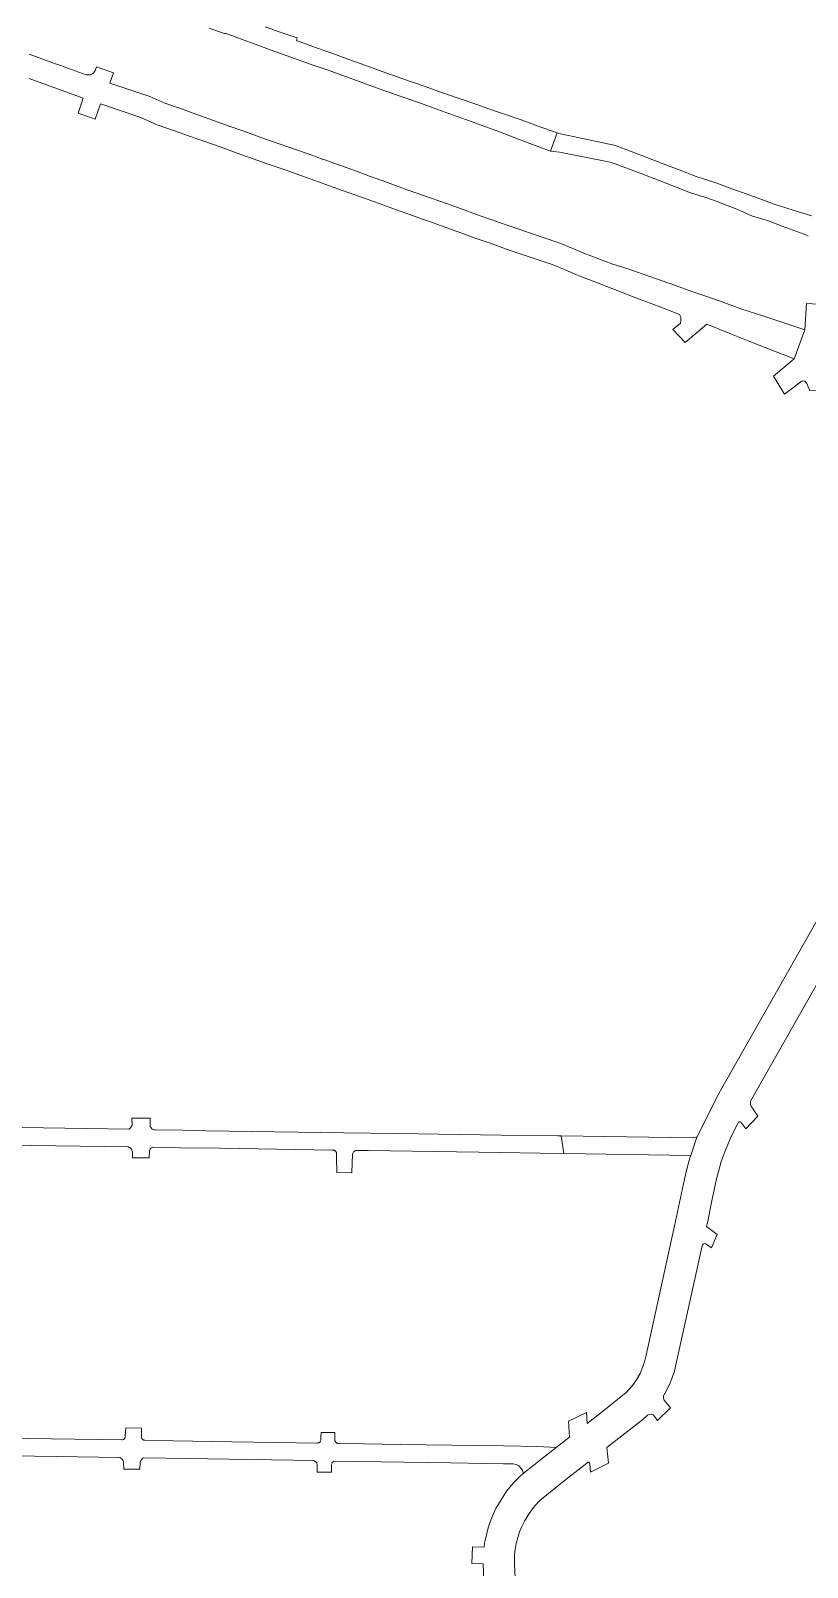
# Model space of a CAD drawing. Header units: inches. Extents: x 704148 to 723432, y 7075344 to 7101810.
# Drawn here: x 718133 to 718681, y 7085902 to 7086986 of the extents above; entities that cross this region are included whole.
import ezdxf

# ---------------------------------------------------------------- set-up
doc = ezdxf.new("R2010")
doc.units = ezdxf.units.IN
doc.header["$MEASUREMENT"] = 0
doc.layers.add('gisdb.gisadmin', color=7, linetype='Continuous', lineweight=9, true_color=0xccf5fc)

msp = doc.modelspace()

# ---------------------------------------------------------------- linework, layer by layer
at = {"layer": 'gisdb.gisadmin'}
for points in [[(718298.56, 7086988.89), (718309.91, 7086984.96), (718321.25, 7086981.04), (718320.65, 7086979.31), (718334.91, 7086974.13), (718346.28, 7086970), (718357.66, 7086965.92), (718368.94, 7086961.89), (718381.08, 7086957.47), (718395.1, 7086952.37), (718410.73, 7086946.92), (718424.47, 7086942.14), (718437.58, 7086937.58), (718447.91, 7086933.99), (718458.35, 7086930.37), (718468.82, 7086926.89), (718479.19, 7086923.13), (718490.48, 7086919.08), (718504.52, 7086914.04), (718499.8, 7086901.06), (718485.29, 7086906.52), (718474.35, 7086910.75), (718463.93, 7086914.69), (718454.16, 7086918.24), (718443.82, 7086922.01), (718433.29, 7086925.84), (718423.1, 7086929.55), (718410.03, 7086934.3), (718396.65, 7086939.01), (718382.37, 7086944.04), (718367.5, 7086949.28), (718353.3, 7086954.49), (718342.47, 7086958.46), (718330.97, 7086962.37), (718316.61, 7086967.45), (718305.42, 7086971.57), (718293.38, 7086976.01), (718281.96, 7086980.22), (718270.5, 7086984.44), (718270.34, 7086984), (718259.21, 7086988.05)], [(718132.19, 7086969.56), (718138.7647, 7086967.1821), (718142.9892, 7086965.6543), (718150.0494, 7086963.1008), (718154.2972, 7086961.5645), (718172.42, 7086955.01), (718173.74, 7086954.97), (718175.3, 7086955.09), (718176.82, 7086955.69), (718177.7, 7086956.61), (718178.7, 7086957.97), (718179.6379, 7086960.557), (718191.5836, 7086956.4955), (718188.9771, 7086949.2341), (718210.8641, 7086941.8235), (718217.1967, 7086939.668), (718227.92, 7086935.11), (718239.49, 7086931.03), (718250.43, 7086927.05), (718261.48, 7086923.02), (718273.17, 7086918.77), (718284.33, 7086915.01), (718296.35, 7086910.59), (718308.59, 7086906.25), (718320.74, 7086902), (718332.92, 7086897.75), (718338.9144, 7086895.5951), (718339.1524, 7086895.5145), (718339.3055, 7086895.4606), (718340.6401, 7086894.9747), (718346.94, 7086892.71), (718361.1, 7086887.68), (718372.25, 7086883.61), (718384.98, 7086878.96), (718398.79, 7086873.91), (718415.73, 7086867.93), (718426.61, 7086864.12), (718436.87, 7086860.54), (718447.02, 7086856.72), (718456.45, 7086853.4), (718476.8, 7086846.23), (718494.7427, 7086840.1217), (718506.506, 7086836.1809), (718515.5423, 7086832.5245), (718523.4735, 7086829.1119), (718543.2191, 7086821.7309), (718555.87, 7086817.66), (718574.62, 7086811.03), (718588.04, 7086806.28), (718599.56, 7086802.21), (718610.76, 7086798.25), (718622.06, 7086794.25), (718634.07, 7086789.98), (718650.4, 7086784.59), (718679.27, 7086774.98), (718671.67, 7086754.55), (718653.76, 7086761.64), (718640.54, 7086766.88), (718627.47, 7086772.06), (718610.06, 7086778.96), (718594.9525, 7086766.1746), (718586.28, 7086775.3443), (718591.69, 7086779.77), (718591.93, 7086781.61), (718591.77, 7086783.96), (718591.33, 7086785.01), (718590.8, 7086785.92), (718577.68, 7086791.11), (718560.1, 7086797.67), (718543.79, 7086803.94), (718531.805, 7086808.7199), (718520.1633, 7086813.2178), (718517.7305, 7086814.1781), (718509.7908, 7086817.594), (718503.052, 7086820.4112), (718502.3165, 7086820.6788), (718500.9783, 7086821.1661), (718485.5364, 7086826.4145), (718471.5225, 7086831.1254), (718457.3203, 7086836.1294), (718446.7848, 7086839.8402), (718436.6387, 7086843.5342), (718426.0746, 7086847.3613), (718415.8484, 7086850.9361), (718410.3075, 7086852.8766), (718404.3785, 7086854.9697), (718401.0512, 7086856.1443), (718393.8225, 7086858.6963), (718383.4332, 7086862.6323), (718370.544, 7086867.2053), (718357.28, 7086871.96), (718343.3, 7086876.91), (718343.21, 7086876.94), (718333.568, 7086880.5155), (718323.8884, 7086883.9552), (718312.644, 7086887.8814), (718301.4054, 7086891.8226), (718290.1936, 7086895.7847), (718278.8456, 7086899.7949), (718267.69, 7086903.95), (718256.06, 7086908.03), (718245.29, 7086911.82), (718233.91, 7086915.81), (718222.53, 7086919.81), (718211.41, 7086924.75), (718199.89, 7086928.65), (718182.37, 7086934.58), (718178.734, 7086923.8337), (718166.8252, 7086928.0594), (718170.32, 7086938.54), (718132.11, 7086952.3)], [(718681.64, 7086841.15), (718679.99, 7086842.2), (718676.15, 7086843.52), (718660.67, 7086849.23), (718656.73, 7086850.77), (718653.61, 7086851.94), (718642.41, 7086855.36), (718631.42, 7086860.1), (718619.7648, 7086864.7526), (718618.1756, 7086865.3279), (718608.6805, 7086868.6644), (718598.6065, 7086871.8436), (718587.3347, 7086876.222), (718576.5747, 7086880.3903), (718563.1379, 7086885.5973), (718545.5062, 7086892.207), (718541.9184, 7086893.4879), (718506.197, 7086900.3177), (718499.8, 7086901.06), (718504.52, 7086914.04), (718508.077, 7086913.1972), (718545.72, 7086905.16), (718547.4291, 7086904.5041), (718552.4776, 7086902.5666), (718556.82, 7086900.9), (718567.91, 7086896.64), (718579.37, 7086892.21), (718590.58, 7086887.87), (718602.62, 7086883.31), (718616.42, 7086878.72), (718627.87, 7086874.57), (718639.25, 7086870.45), (718653.8, 7086865.18), (718657.58, 7086863.81), (718671.07, 7086859.54), (718683.89, 7086855.61)], [(718455.0469, 7085839.1781), (718452.4779, 7085904.3506), (718444.4037, 7085904.5465), (718444.9363, 7085916.1986), (718453.0518, 7085915.95), (718453.4458, 7085918.7962), (718454.1654, 7085922.7026), (718455.6241, 7085928.6461), (718456.8896, 7085932.7257), (718459.3477, 7085939.0169), (718461.3575, 7085943.3054), (718468.9404, 7085955.4871), (718473.7354, 7085961.2976), (718478.0511, 7085965.7066), (718480.6573, 7085968.0913), (718503.8781, 7085986.3316), (718513.2396, 7085993.6205), (718512.5434, 7086005.0078), (718525.3116, 7086010.9824), (718525.7104, 7086003.3304), (718537.4535, 7086012.4737), (718553.3592, 7086025.1855), (718557.8032, 7086030.0943), (718560.6668, 7086034.1539), (718563.093, 7086038.4891), (718565.6031, 7086044.6166), (718566.9156, 7086049.408), (718587.3575, 7086142.876), (718593.8012, 7086172.3391), (718595.2019, 7086178.7435), (718596.5652, 7086184.7149), (718597.6396, 7086188.8409), (718598.1724, 7086190.7051), (718598.8144, 7086192.4373), (718603.1556, 7086205.3936), (718618.6881, 7086236.0439), (718688.8204, 7086359.9998)], [(718700.1215, 7086335.2979), (718640.9948, 7086230.7938), (718640.9101, 7086230.2792), (718640.8705, 7086229.7591), (718641.0241, 7086228.206), (718641.3487, 7086227.2158), (718646.2366, 7086220.0804), (718637.7771, 7086211.2274), (718634.0497, 7086216.0358), (718633.7563, 7086216.2217), (718633.0728, 7086216.2498), (718632.6985, 7086216.0325), (718632.5867, 7086215.8986), (718632.5589, 7086215.8652), (718632.5312, 7086215.8321), (718632.5318, 7086215.8185), (718632.0364, 7086214.9601), (718627.5223, 7086206.2898), (718623.4998, 7086196.9704), (718622.282, 7086193.7845), (718620.3738, 7086188.1116), (718619.0765, 7086183.7612), (718617.0917, 7086175.8618), (718613.9714, 7086161.5947), (718610.5393, 7086144.9145), (718610.0347, 7086142.4622), (718610.4742, 7086141.9209), (718610.9451, 7086141.5054), (718617.5355, 7086136.5531), (718613.3394, 7086127.1968), (718609.7867, 7086129.8977), (718609.477, 7086130.0578), (718609.1443, 7086130.1617), (718608.624, 7086130.2058), (718608.1101, 7086130.1137), (718607.6375, 7086129.8917), (718607.1267, 7086129.421), (718606.8669, 7086128.9682), (718606.8344, 7086128.9617), (718606.763, 7086128.6354), (718588.4076, 7086044.7076), (718587.2422, 7086040.1281), (718583.9959, 7086031.2579), (718580.7901, 7086024.9379), (718579.5809, 7086022.9076), (718579.5314, 7086022.0576), (718579.6303, 7086021.2119), (718579.8745, 7086020.3961), (718580.1734, 7086019.7753), (718584.5464, 7086014.2632), (718575.2796, 7086005.4303), (718572.7122, 7086008.9188), (718572.3348, 7086009.2808), (718570.914, 7086009.9074), (718569.3701, 7086009.7397), (718568.6832, 7086009.3636), (718568.3855, 7086009.1146), (718564.9245, 7086006.0295), (718539.6625, 7085986.3115), (718540.7136, 7085975.2905), (718528.1878, 7085968.9794), (718527.7299, 7085974.7086), (718527.648, 7085975.0915), (718527.4698, 7085975.4402), (718527.2423, 7085975.6984), (718526.8787, 7085975.9437), (718526.5025, 7085976.0649), (718510.6833, 7085963.748), (718492.2993, 7085948.8786), (718488.6002, 7085944.8773), (718484.7905, 7085939.8326), (718481.5304, 7085934.4164), (718479.6803, 7085930.6286), (718478.0995, 7085926.7207), (718476.7959, 7085922.7119), (718475.7758, 7085918.6217), (718475.0442, 7085914.4702), (718474.6047, 7085910.2776), (718474.4952, 7085908.1724), (718474.4973, 7085903.9569), (718476.5402, 7085861.283)], [(718051.7381, 7086213.2263), (718202.463, 7086210.9787), (718202.7169, 7086210.973), (718203.6731, 7086211.8756), (718204.7044, 7086213.9099), (718204.6785, 7086218.8385), (718217.4195, 7086218.7337), (718217.4042, 7086215.5994), (718217.4933, 7086212.9052), (718218.8822, 7086211.0768), (718220.3495, 7086210.6679), (718220.4211, 7086210.6147), (718240.5055, 7086210.2433), (718257.1019, 7086209.7663), (718354.1163, 7086208.4743), (718392.288, 7086207.9277), (718465.1035, 7086206.8147), (718504.7625, 7086206.3625), (718507.3095, 7086206.3239), (718509.1781, 7086193.7942), (718492.3524, 7086194.0489), (718464.8757, 7086194.4648), (718371.3598, 7086195.8805), (718365.2693, 7086195.9727), (718363.8498, 7086195.9942), (718363.3096, 7086196.0318), (718362.5075, 7086195.9118), (718362.2505, 7086195.8257), (718361.7638, 7086195.5882), (718361.3257, 7086195.2698), (718360.9496, 7086194.8802), (718360.6469, 7086194.4311), (718360.3498, 7086193.6765), (718360.3324, 7086193.6698), (718360.339, 7086193.6314), (718359.843, 7086180.1217), (718349.1702, 7086180.3139), (718349.0533, 7086191.5745), (718349.0305, 7086193.7692), (718349.0038, 7086194.0035), (718348.9568, 7086194.2345), (718348.8898, 7086194.4606), (718348.8033, 7086194.6799), (718348.6981, 7086194.8909), (718348.5749, 7086195.0919), (718348.4346, 7086195.2814), (718348.2784, 7086195.458), (718348.1073, 7086195.6203), (718347.9228, 7086195.767), (718347.7261, 7086195.8971), (718347.5189, 7086196.0096), (718347.3027, 7086196.1036), (718347.0791, 7086196.1784), (718346.9096, 7086196.219), (718346.8498, 7086196.2334), (718346.6166, 7086196.2682), (718346.3813, 7086196.2826), (718346.1456, 7086196.2763), (718346.016, 7086196.2641), (718267.0103, 7086197.4601), (718238.1194, 7086197.8974), (718219.6135, 7086198.1776), (718219.1476, 7086198.1196), (718218.9202, 7086198.0604), (718218.4852, 7086197.8838), (718217.9064, 7086197.4846), (718217.5868, 7086197.1407), (718217.231, 7086196.5343), (718217.1491, 7086196.314), (718217.0315, 7086195.7483), (718216.8735, 7086190.6703), (718204.9832, 7086190.8507), (718204.9804, 7086194.9462), (718204.8769, 7086195.6011), (718204.6612, 7086196.228), (718204.34, 7086196.8079), (718204.1427, 7086197.0747), (718203.6823, 7086197.5517), (718203.146, 7086197.9416), (718202.5503, 7086198.2324), (718202.5314, 7086198.2241), (718202.2356, 7086198.3378), (718201.913, 7086198.4153), (718117.0636, 7086199.73)], [(718098.1251, 7085993.2579), (718197.4081, 7085991.6855), (718197.6224, 7085991.6879), (718198.0463, 7085991.7484), (718198.4532, 7085991.8816), (718198.8309, 7085992.0835), (718199.0606, 7085992.2637), (718199.1677, 7085992.3478), (718199.4535, 7085992.6667), (718199.5745, 7085992.8436), (718199.6797, 7085993.0303), (718199.8392, 7085993.4277), (718199.8924, 7085993.6353), (718199.9412, 7085994.0049), (718200.3877, 7086000.1803), (718211.4312, 7085999.9652), (718211.3575, 7085994.6772), (718211.3475, 7085993.9603), (718211.2218, 7085993.7951), (718211.3504, 7085993.7456), (718211.372, 7085993.5321), (718211.4122, 7085993.3212), (718211.5467, 7085992.914), (718211.64, 7085992.7207), (718211.7499, 7085992.5362), (718211.8754, 7085992.3621), (718212.0156, 7085992.1995), (718212.1694, 7085992.0498), (718212.3357, 7085991.9141), (718212.5132, 7085991.7934), (718212.8963, 7085991.6005), (718213.099, 7085991.5298), (718213.5189, 7085991.4427), (718213.733, 7085991.4269), (718233.7472, 7085991.11), (718275.1213, 7085990.4547), (718335.8424, 7085989.493), (718336.0401, 7085989.5233), (718336.2345, 7085989.5708), (718336.6071, 7085989.7154), (718336.7825, 7085989.8115), (718336.949, 7085989.9225), (718337.2496, 7085990.1859), (718337.3816, 7085990.3362), (718337.5, 7085990.4975), (718337.6039, 7085990.6684), (718337.6925, 7085990.8478), (718337.8212, 7085991.2262), (718337.8604, 7085991.4224), (718337.8823, 7085991.6213), (718337.8868, 7085991.8213), (718337.8813, 7085991.939), (718337.9206, 7085993.402), (718338.017, 7085996.9926), (718347.735, 7085996.8384), (718347.7101, 7085991.7835), (718347.6857, 7085991.71), (718347.7159, 7085991.6894), (718347.7372, 7085991.5019), (718347.7714, 7085991.3163), (718347.8182, 7085991.1335), (718347.8463, 7085991.0434), (718347.8774, 7085990.9543), (718347.9116, 7085990.8664), (718348.0321, 7085990.6104), (718348.1268, 7085990.4471), (718348.4104, 7085990.0708), (718348.7543, 7085989.7486), (718348.9853, 7085989.5853), (718349.232, 7085989.4465), (718349.4916, 7085989.3339), (718349.6705, 7085989.274), (718368.757, 7085988.9717), (718393.974, 7085988.5723), (718466.8225, 7085987.4186), (718490.8675, 7085987.0378), (718503.8781, 7085986.3316), (718480.6573, 7085968.0913), (718480.5167, 7085968.7748), (718480.0597, 7085970.0923), (718479.3809, 7085971.3105), (718477.4464, 7085973.3047), (718475.6088, 7085974.2971), (718473.577, 7085974.78), (718468.6109, 7085974.8887), (718466.6246, 7085974.9201), (718429.654, 7085975.5057), (718347.2906, 7085976.6355), (718345.9695, 7085975.7054), (718345.4858, 7085973.7929), (718345.5194, 7085968.9053), (718335.3076, 7085968.8816), (718335.1867, 7085974.0796), (718334.9931, 7085975.475), (718333.2865, 7085977.0174), (718333.1987, 7085977.1307), (718212.9584, 7085978.9377), (718212.3694, 7085978.7022), (718211.5845, 7085978.167), (718210.8027, 7085977.1739), (718210.4117, 7085976.0001), (718210.2864, 7085970.9565), (718198.8707, 7085971.0074), (718198.6309, 7085976.3165), (718198.462, 7085976.9476), (718197.8116, 7085978.0751), (718196.8147, 7085978.9121), (718196.1809, 7085979.2034), (718031.3068, 7085981.9777)]]:
    msp.add_lwpolyline(points, dxfattribs=at)
for points in [[(718671.67, 7086754.55), (718679.27, 7086774.98), (718680.5228, 7086793.6923), (718697.38, 7086792.77), (718697.07, 7086783.35), (718710.535, 7086781.4226), (718707.3478, 7086753.4838), (718714.0773, 7086738.8797), (718713.9148, 7086736.4924), (718713.964, 7086735.2906), (718713.9456, 7086735.2697), (718713.972, 7086735.269), (718714.8971, 7086732.7953), (718682.7321, 7086732.0162), (718681.2115, 7086736.082), (718680.5986, 7086737.2345), (718679.21, 7086738.8), (718677.5, 7086739.06), (718664.9918, 7086729.7622), (718657.1281, 7086742.2416)], [(718509.1781, 7086193.7942), (718507.3095, 7086206.3239), (718599.9638, 7086204.9213), (718600.1151, 7086204.9202), (718600.1581, 7086204.9269), (718600.8358, 7086204.9462), (718601.7024, 7086205.0469), (718602.5568, 7086205.2228), (718603.1556, 7086205.3936), (718598.8144, 7086192.4373)]]:
    msp.add_lwpolyline(points, close=True, dxfattribs=at)

doc.saveas('drawing.dxf')
